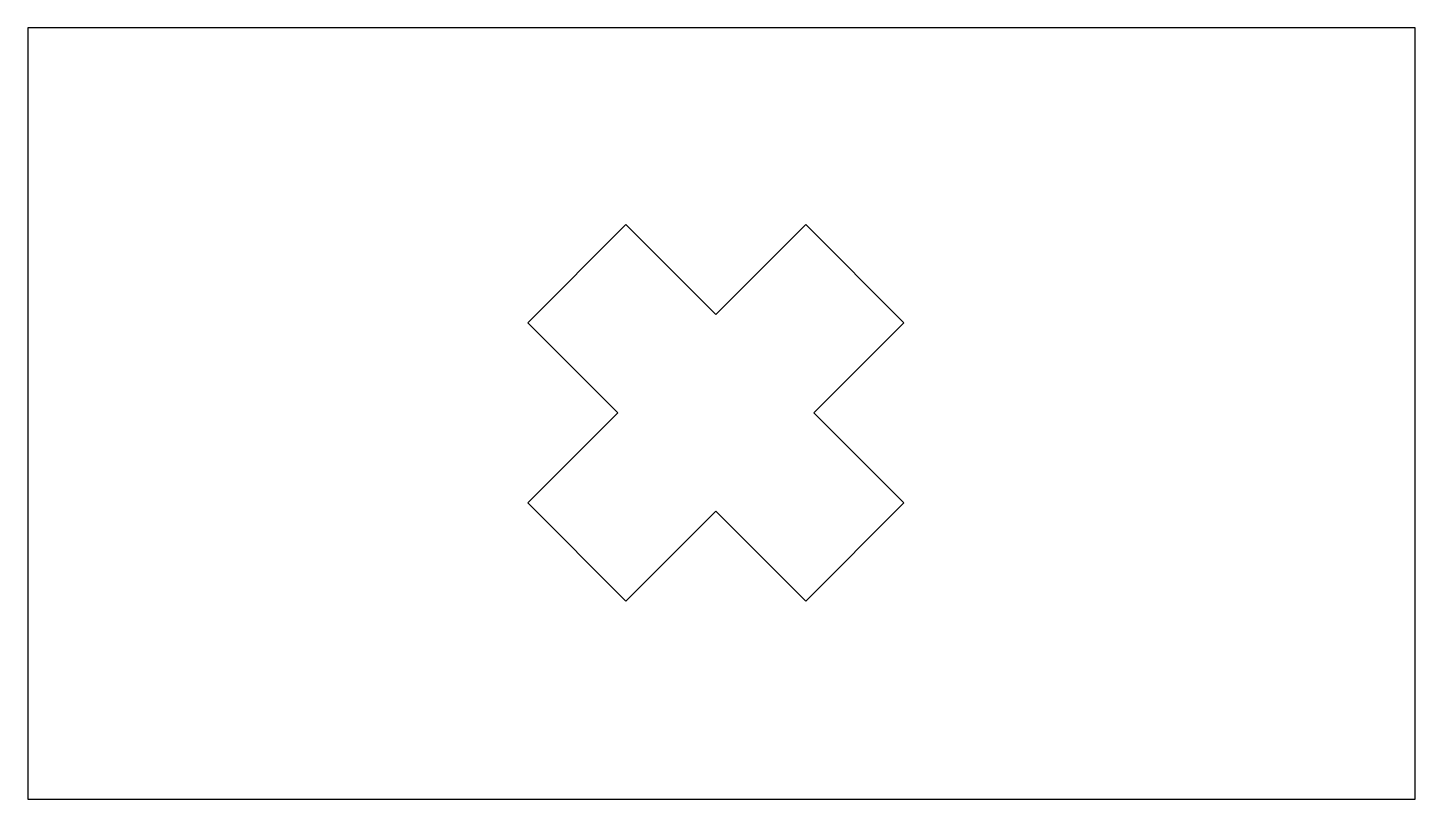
# Model space of a CAD drawing. Extents: x -9 to 9, y -5 to 5.
import ezdxf

# ---------------------------------------------------------------- set-up
doc = ezdxf.new("R2010")
doc.units = 0
doc.layers.add('VEILIG', color=7, linetype='CONTINUOUS')

msp = doc.modelspace()

# ---------------------------------------------------------------- linework, layer by layer
at = {"layer": 'VEILIG', "color": 0}
for points in [[(-8.96, 4.991), (-8.96, -5.009), (9.04, -5.009), (9.04, 4.991)], [(-1.306, -0.001), (-2.473, -1.168), (-1.2, -2.44), (-0.034, -1.274), (1.133, -2.44), (2.406, -1.168), (1.239, -0.001), (2.406, 1.166), (1.133, 2.439), (-0.034, 1.272), (-1.2, 2.439), (-2.473, 1.166)]]:
    msp.add_lwpolyline(points, close=True, dxfattribs=at)

doc.saveas('drawing.dxf')
